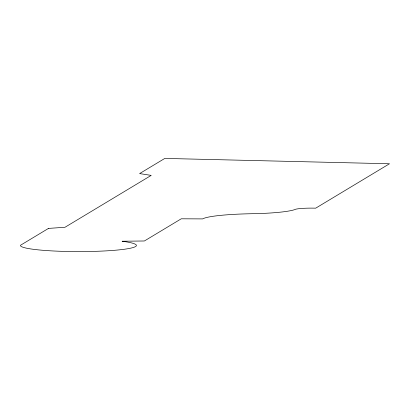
<?xml version="1.0" encoding="UTF-8"?>
<svg xmlns="http://www.w3.org/2000/svg" width="410" height="410" viewBox="0 0 410 410"><rect width="100%" height="100%" fill="white"/><g stroke="black" fill="none" stroke-linecap="round" stroke-linejoin="round"><path stroke-width="0.61" d="M48.503 228.406L20.5 245.257A54.484 5.791 0.3 0 0 68.531 251.489A60.506 6.432 0.3 0 0 129.165 248.475A60.506 6.432 0.3 0 0 122.083 241.229L144.376 240.988L181.261 218.796L202.642 218.904A64.298 6.832 0.3 0 1 247.261 213.82L261.401 213.487A60.818 6.463 0.3 0 0 295.718 209.213A18.214 1.937 0.3 0 1 315.705 208.167L389.5 163.764L164.815 158.419L139.615 173.584L151.203 175.393L65.005 227.263L48.503 228.406"/></g></svg>
